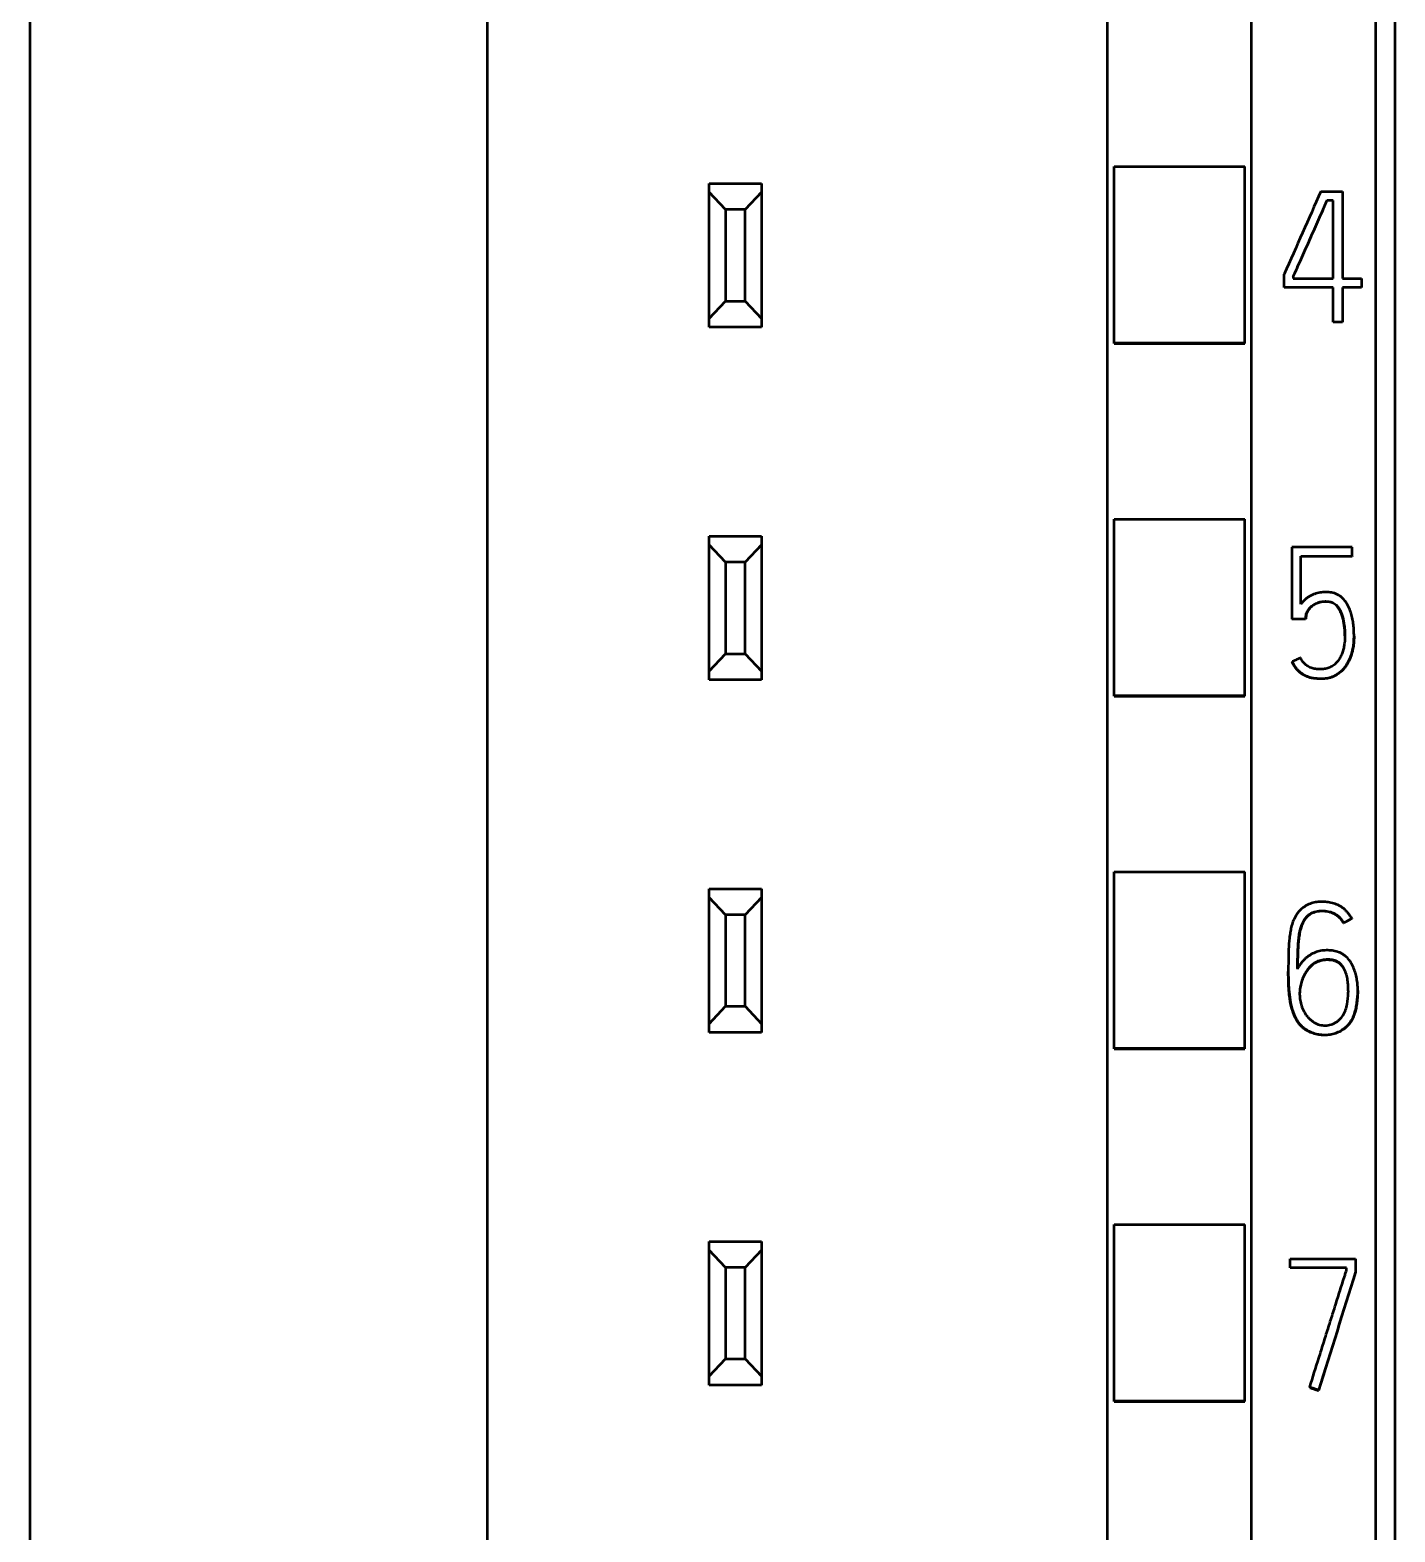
# Model space of a CAD drawing. Header units: millimetres. Extents: x 0 to 594, y 0 to 420.
# Drawn here: x 144.96 to 165.86, y 260.18 to 283.18 of the extents above; entities that cross this region are included whole.
import ezdxf

# ---------------------------------------------------------------- set-up
doc = ezdxf.new("R2010")
doc.units = ezdxf.units.MM
doc.layers.add('1', color=7, linetype='Continuous')

msp = doc.modelspace()

# ---------------------------------------------------------------- linework, layer by layer
at = {"layer": '1', "color": 7, "linetype": 'Continuous', "lineweight": 50}
for p, q in [((165.861, 360.313), (165.861, 246.895)), ((161.461, 249.217), (161.461, 358.032)), ((144.961, 251.932), (144.961, 352.832)), ((151.961, 352.832), (151.961, 251.932)), ((163.661, 293.382), (163.661, 229.427)), ((165.561, 293.382), (165.561, 229.427)), ((161.561, 278.393), (161.561, 281.095)), ((161.561, 281.095), (163.561, 281.095)), ((163.561, 278.393), (163.561, 281.095)), ((155.361, 280.832), (156.161, 280.832)), ((155.361, 280.699), (155.361, 280.832)), ((156.161, 280.832), (156.161, 280.699)), ((155.361, 278.766), (155.361, 280.699)), ((155.611, 280.432), (155.361, 280.699)), ((156.161, 280.699), (155.911, 280.432)), ((156.161, 280.699), (156.161, 278.766)), ((164.727, 280.71), (165.057, 280.71)), ((165.057, 280.71), (165.057, 279.38)), ((155.611, 280.432), (155.611, 279.032)), ((155.911, 280.432), (155.611, 280.432)), ((155.911, 279.032), (155.911, 280.432)), ((164.915, 280.572), (164.818, 280.572)), ((164.915, 279.38), (164.915, 280.572)), ((164.167, 279.241), (164.167, 279.446)), ((164.915, 279.241), (164.167, 279.241)), ((164.305, 279.416), (164.305, 279.38)), ((164.305, 279.38), (164.915, 279.38)), ((164.915, 278.711), (164.915, 279.241)), ((165.057, 279.38), (165.351, 279.38)), ((165.057, 279.241), (165.057, 278.711)), ((165.351, 279.241), (165.057, 279.241)), ((165.351, 279.38), (165.351, 279.241)), ((155.361, 278.766), (155.611, 279.032)), ((155.611, 279.032), (155.911, 279.032)), ((155.911, 279.032), (156.161, 278.766)), ((155.361, 278.632), (155.361, 278.766)), ((156.161, 278.766), (156.161, 278.632)), ((156.161, 278.632), (155.361, 278.632)), ((165.057, 278.711), (164.915, 278.711)), ((161.561, 278.382), (161.561, 278.393)), ((161.561, 278.393), (163.561, 278.393)), ((161.561, 278.382), (163.561, 278.382)), ((163.561, 278.382), (163.561, 278.393)), ((161.561, 272.992), (161.561, 275.693)), ((161.561, 275.693), (163.561, 275.693)), ((163.561, 272.992), (163.561, 275.693)), ((155.361, 275.432), (156.161, 275.432)), ((155.361, 275.299), (155.361, 275.432)), ((156.161, 275.432), (156.161, 275.299)), ((155.361, 273.366), (155.361, 275.299)), ((155.611, 275.032), (155.361, 275.299)), ((156.161, 275.299), (155.911, 275.032)), ((156.161, 275.299), (156.161, 273.366)), ((164.283, 275.265), (164.283, 274.167)), ((165.207, 275.265), (164.283, 275.265)), ((164.422, 274.389), (164.422, 275.127)), ((164.422, 275.127), (165.207, 275.127)), ((165.207, 275.127), (165.207, 275.265)), ((165.207, 275.127), (165.207, 275.121)), ((155.611, 275.032), (155.611, 273.632)), ((155.911, 275.032), (155.611, 275.032)), ((155.911, 273.632), (155.911, 275.032)), ((164.283, 274.167), (164.283, 274.161)), ((164.283, 274.167), (164.494, 274.167)), ((164.494, 274.167), (164.494, 274.161)), ((165.235, 273.902), (165.235, 273.908)), ((155.361, 273.366), (155.611, 273.632)), ((155.611, 273.632), (155.911, 273.632)), ((155.911, 273.632), (156.161, 273.366)), ((164.289, 273.51), (164.289, 273.504)), ((155.361, 273.232), (155.361, 273.366)), ((156.161, 273.366), (156.161, 273.232)), ((156.161, 273.232), (155.361, 273.232)), ((161.561, 272.982), (161.561, 272.992)), ((161.561, 272.992), (163.561, 272.992)), ((161.561, 272.982), (163.561, 272.982)), ((163.561, 272.982), (163.561, 272.992)), ((161.561, 267.59), (161.561, 270.291)), ((161.561, 270.291), (163.561, 270.291)), ((163.561, 267.59), (163.561, 270.291)), ((155.361, 270.032), (156.161, 270.032)), ((155.361, 269.899), (155.361, 270.032)), ((156.161, 270.032), (156.161, 269.899)), ((155.361, 267.966), (155.361, 269.899)), ((155.611, 269.632), (155.361, 269.899)), ((156.161, 269.899), (155.911, 269.632)), ((156.161, 269.899), (156.161, 267.966)), ((155.911, 269.632), (155.611, 269.632)), ((155.611, 269.632), (155.611, 268.232)), ((155.911, 268.232), (155.911, 269.632)), ((165.2, 269.578), (165.2, 269.572)), ((165.072, 269.511), (165.072, 269.505)), ((164.228, 268.771), (164.228, 268.765)), ((165.292, 268.471), (165.292, 268.477)), ((155.361, 267.966), (155.611, 268.232)), ((155.611, 268.232), (155.911, 268.232)), ((155.911, 268.232), (156.161, 267.966)), ((155.361, 267.832), (155.361, 267.966)), ((156.161, 267.966), (156.161, 267.832)), ((156.161, 267.832), (155.361, 267.832)), ((161.561, 267.582), (161.561, 267.59)), ((161.561, 267.59), (163.561, 267.59)), ((161.561, 267.582), (163.561, 267.582)), ((163.561, 267.582), (163.561, 267.59)), ((161.561, 262.189), (161.561, 264.89)), ((161.561, 264.89), (163.561, 264.89)), ((163.561, 262.189), (163.561, 264.89)), ((155.361, 264.632), (156.161, 264.632)), ((155.361, 264.499), (155.361, 264.632)), ((155.611, 264.232), (155.361, 264.499)), ((155.361, 262.566), (155.361, 264.499)), ((156.161, 264.499), (155.911, 264.232)), ((156.161, 264.632), (156.161, 264.499)), ((156.161, 264.499), (156.161, 262.566)), ((164.259, 264.225), (164.259, 264.367)), ((164.259, 264.367), (165.258, 264.367)), ((165.258, 264.367), (165.258, 264.164)), ((155.911, 264.232), (155.611, 264.232)), ((155.611, 264.232), (155.611, 262.832)), ((155.911, 262.832), (155.911, 264.232)), ((165.119, 264.225), (164.259, 264.225)), ((165.119, 264.186), (165.119, 264.225)), ((165.258, 264.164), (165.258, 264.158)), ((155.361, 262.566), (155.611, 262.832)), ((155.611, 262.832), (155.911, 262.832)), ((155.911, 262.832), (156.161, 262.566)), ((155.361, 262.432), (155.361, 262.566)), ((156.161, 262.432), (155.361, 262.432)), ((156.161, 262.566), (156.161, 262.432)), ((164.556, 262.399), (164.556, 262.393)), ((164.689, 262.355), (164.689, 262.348)), ((161.561, 262.182), (161.561, 262.189)), ((161.561, 262.189), (163.561, 262.189)), ((161.561, 262.182), (163.561, 262.182)), ((163.561, 262.182), (163.561, 262.189))]:
    msp.add_line(p, q, dxfattribs=at)
for centre, major_axis, ratio, start_param, end_param in [((174.388, 240.775), (441.664, 998.306), 0.022905, 1.540918, 1.542185), ((177.471, 240.406), (315.562, 1005.234), 0.017816, 1.552753, 1.554553), ((177.302, 240.722), (313.38, 998.269), 0.017694, 1.552872, 1.554685)]:
    msp.add_ellipse(centre, major_axis=major_axis, ratio=ratio, start_param=start_param, end_param=end_param, dxfattribs=at)
for points, knots in [([(164.818, 280.572), (164.808, 280.548), (164.797, 280.523), (164.776, 280.475), (164.766, 280.451), (164.734, 280.379), (164.713, 280.33), (164.67, 280.234), (164.649, 280.186), (164.606, 280.089), (164.585, 280.041), (164.542, 279.945), (164.52, 279.897), (164.477, 279.801), (164.456, 279.752), (164.413, 279.656), (164.392, 279.608), (164.36, 279.536), (164.349, 279.512), (164.332, 279.476), (164.327, 279.464), (164.316, 279.44), (164.311, 279.428), (164.305, 279.416)], [0, 0, 0, 0, 0.0625, 0.0625, 0.125, 0.125, 0.25, 0.25, 0.375, 0.375, 0.5, 0.5, 0.625, 0.625, 0.75, 0.75, 0.875, 0.875, 0.9375, 0.9375, 0.96875, 0.96875, 1, 1, 1, 1]), ([(164.305, 279.409), (164.311, 279.421), (164.316, 279.433), (164.327, 279.457), (164.332, 279.469), (164.349, 279.505), (164.36, 279.53), (164.392, 279.602), (164.413, 279.65), (164.456, 279.746), (164.477, 279.794), (164.52, 279.891), (164.542, 279.939), (164.585, 280.035), (164.606, 280.083), (164.649, 280.18), (164.67, 280.228), (164.713, 280.324), (164.734, 280.373), (164.766, 280.445), (164.776, 280.469), (164.797, 280.517), (164.808, 280.541), (164.818, 280.566)], [0, 0, 0, 0, 0.03125, 0.03125, 0.0625, 0.0625, 0.125, 0.125, 0.25, 0.25, 0.375, 0.375, 0.5, 0.5, 0.625, 0.625, 0.75, 0.75, 0.875, 0.875, 0.9375, 0.9375, 1, 1, 1, 1]), ([(164.289, 273.51), (164.301, 273.483), (164.314, 273.458), (164.339, 273.422), (164.347, 273.41), (164.366, 273.388), (164.376, 273.377), (164.398, 273.358), (164.409, 273.349), (164.432, 273.331), (164.444, 273.323), (164.469, 273.308), (164.482, 273.301), (164.508, 273.289), (164.522, 273.284), (164.55, 273.275), (164.564, 273.271), (164.592, 273.264), (164.606, 273.261), (164.635, 273.257), (164.65, 273.256), (164.672, 273.254), (164.679, 273.254), (164.694, 273.253), (164.701, 273.253), (164.723, 273.252), (164.738, 273.252), (164.767, 273.253), (164.781, 273.254), (164.811, 273.257), (164.825, 273.259), (164.854, 273.266), (164.868, 273.269), (164.91, 273.283), (164.937, 273.295), (164.975, 273.317), (164.988, 273.325), (165.012, 273.342), (165.023, 273.351), (165.045, 273.37), (165.056, 273.38), (165.076, 273.402), (165.085, 273.413), (165.112, 273.448), (165.128, 273.473), (165.149, 273.511), (165.156, 273.524), (165.168, 273.551), (165.174, 273.565), (165.19, 273.606), (165.199, 273.633), (165.214, 273.69), (165.22, 273.718), (165.226, 273.762), (165.228, 273.776), (165.231, 273.805), (165.232, 273.82), (165.234, 273.864), (165.235, 273.893), (165.234, 273.952), (165.232, 274.01), (165.226, 274.068), (165.219, 274.126), (165.214, 274.155), (165.204, 274.198), (165.201, 274.212), (165.193, 274.24), (165.189, 274.255), (165.175, 274.296), (165.165, 274.324), (165.145, 274.363), (165.138, 274.377), (165.123, 274.402), (165.115, 274.414), (165.09, 274.45), (165.071, 274.472), (165.026, 274.511), (165.001, 274.527), (164.962, 274.547), (164.948, 274.552), (164.92, 274.562), (164.905, 274.565), (164.877, 274.571), (164.862, 274.572), (164.832, 274.575), (164.818, 274.575), (164.788, 274.575), (164.774, 274.574), (164.744, 274.572), (164.73, 274.57), (164.701, 274.565), (164.687, 274.562), (164.658, 274.555), (164.644, 274.551), (164.616, 274.541), (164.602, 274.536), (164.576, 274.523), (164.563, 274.516), (164.537, 274.501), (164.525, 274.493), (164.501, 274.475), (164.49, 274.465), (164.469, 274.445), (164.459, 274.435), (164.439, 274.413), (164.43, 274.401), (164.422, 274.389)], [0, 0, 0, 0, 0.03125, 0.03125, 0.046875, 0.046875, 0.0625, 0.0625, 0.078125, 0.078125, 0.09375, 0.09375, 0.109375, 0.109375, 0.125, 0.125, 0.140625, 0.140625, 0.15625, 0.15625, 0.171875, 0.171875, 0.179687, 0.179687, 0.1875, 0.1875, 0.203125, 0.203125, 0.21875, 0.21875, 0.234375, 0.234375, 0.25, 0.25, 0.28125, 0.28125, 0.296875, 0.296875, 0.3125, 0.3125, 0.328125, 0.328125, 0.34375, 0.34375, 0.375, 0.375, 0.390625, 0.390625, 0.40625, 0.40625, 0.4375, 0.4375, 0.46875, 0.46875, 0.484375, 0.484375, 0.5, 0.5, 0.53125, 0.53125, 0.5625, 0.59375, 0.59375, 0.625, 0.625, 0.640625, 0.640625, 0.65625, 0.65625, 0.6875, 0.6875, 0.703125, 0.703125, 0.71875, 0.71875, 0.75, 0.75, 0.78125, 0.78125, 0.796875, 0.796875, 0.8125, 0.8125, 0.828125, 0.828125, 0.84375, 0.84375, 0.859375, 0.859375, 0.875, 0.875, 0.890625, 0.890625, 0.90625, 0.90625, 0.921875, 0.921875, 0.9375, 0.9375, 0.953125, 0.953125, 0.96875, 0.96875, 0.984375, 0.984375, 1, 1, 1, 1]), ([(164.494, 274.167), (164.495, 274.19), (164.498, 274.213), (164.507, 274.247), (164.51, 274.258), (164.52, 274.279), (164.525, 274.289), (164.537, 274.309), (164.544, 274.318), (164.559, 274.336), (164.567, 274.344), (164.584, 274.36), (164.593, 274.367), (164.612, 274.381), (164.622, 274.387), (164.642, 274.398), (164.652, 274.403), (164.673, 274.412), (164.684, 274.416), (164.718, 274.426), (164.74, 274.43), (164.775, 274.433), (164.786, 274.434), (164.809, 274.434), (164.821, 274.433), (164.844, 274.431), (164.855, 274.429), (164.872, 274.426), (164.878, 274.424), (164.889, 274.421), (164.895, 274.419), (164.911, 274.413), (164.921, 274.408), (164.941, 274.396), (164.951, 274.389), (164.968, 274.373), (164.976, 274.365), (164.99, 274.347), (164.997, 274.337), (165.016, 274.308), (165.026, 274.287), (165.044, 274.245), (165.051, 274.223), (165.071, 274.157), (165.08, 274.112), (165.089, 274.043), (165.091, 274.021), (165.093, 273.975), (165.094, 273.951), (165.095, 273.882), (165.094, 273.837), (165.085, 273.769), (165.081, 273.746), (165.074, 273.712), (165.071, 273.701), (165.065, 273.679), (165.062, 273.667), (165.05, 273.635), (165.042, 273.613), (165.026, 273.582), (165.021, 273.572), (165.009, 273.552), (165.002, 273.542), (164.982, 273.514), (164.967, 273.496), (164.943, 273.472), (164.934, 273.465), (164.916, 273.45), (164.906, 273.443), (164.886, 273.431), (164.876, 273.426), (164.855, 273.416), (164.844, 273.412), (164.811, 273.402), (164.788, 273.398), (164.753, 273.394), (164.742, 273.394), (164.718, 273.393), (164.707, 273.393), (164.672, 273.394), (164.649, 273.397), (164.615, 273.404), (164.604, 273.407), (164.582, 273.414), (164.571, 273.418), (164.539, 273.432), (164.519, 273.444), (164.492, 273.466), (164.483, 273.474), (164.466, 273.49), (164.451, 273.508), (164.438, 273.527), (164.426, 273.547), (164.421, 273.557), (164.416, 273.568)], [0, 0, 0, 0, 0.03125, 0.03125, 0.046875, 0.046875, 0.0625, 0.0625, 0.078125, 0.078125, 0.09375, 0.09375, 0.109375, 0.109375, 0.125, 0.125, 0.140625, 0.140625, 0.15625, 0.15625, 0.1875, 0.1875, 0.203125, 0.203125, 0.21875, 0.21875, 0.234375, 0.234375, 0.242187, 0.242187, 0.25, 0.25, 0.265625, 0.265625, 0.28125, 0.28125, 0.296875, 0.296875, 0.3125, 0.3125, 0.34375, 0.34375, 0.375, 0.375, 0.4375, 0.4375, 0.46875, 0.46875, 0.5, 0.5, 0.5625, 0.5625, 0.59375, 0.59375, 0.609375, 0.609375, 0.625, 0.625, 0.65625, 0.65625, 0.671875, 0.671875, 0.6875, 0.6875, 0.71875, 0.71875, 0.734375, 0.734375, 0.75, 0.75, 0.765625, 0.765625, 0.78125, 0.78125, 0.8125, 0.8125, 0.828125, 0.828125, 0.84375, 0.84375, 0.875, 0.875, 0.890625, 0.890625, 0.90625, 0.90625, 0.9375, 0.9375, 0.953125, 0.953125, 0.96875, 0.984375, 0.984375, 1, 1, 1, 1]), ([(165.095, 273.904), (165.095, 273.91), (165.095, 273.916), (165.094, 273.944), (165.094, 273.967), (165.091, 274.013), (165.089, 274.036), (165.083, 274.081), (165.079, 274.104), (165.07, 274.149), (165.065, 274.172), (165.055, 274.205), (165.051, 274.216), (165.044, 274.238), (165.039, 274.249), (165.026, 274.281), (165.016, 274.301), (164.997, 274.331), (164.991, 274.34), (164.976, 274.358), (164.968, 274.367), (164.951, 274.382), (164.942, 274.389), (164.922, 274.402), (164.911, 274.407), (164.89, 274.415), (164.879, 274.418), (164.856, 274.423), (164.844, 274.425), (164.821, 274.427), (164.81, 274.427), (164.787, 274.427), (164.775, 274.427), (164.752, 274.425), (164.741, 274.424), (164.718, 274.419), (164.696, 274.414), (164.674, 274.406), (164.653, 274.397), (164.642, 274.392), (164.612, 274.375), (164.593, 274.362), (164.568, 274.339), (164.56, 274.33), (164.544, 274.312), (164.538, 274.303), (164.525, 274.284), (164.52, 274.273), (164.511, 274.252), (164.507, 274.241), (164.501, 274.219), (164.499, 274.207), (164.495, 274.184), (164.494, 274.173), (164.494, 274.161)], [0, 0, 0, 0, 0.015899, 0.015899, 0.077406, 0.077406, 0.138912, 0.138912, 0.200418, 0.200418, 0.261925, 0.261925, 0.292678, 0.292678, 0.323431, 0.323431, 0.384937, 0.384937, 0.41569, 0.41569, 0.446443, 0.446443, 0.477197, 0.477197, 0.50795, 0.50795, 0.538703, 0.538703, 0.569456, 0.569456, 0.600209, 0.600209, 0.630962, 0.630962, 0.661715, 0.661715, 0.692469, 0.723222, 0.723222, 0.753975, 0.753975, 0.815481, 0.815481, 0.846234, 0.846234, 0.876987, 0.876987, 0.907741, 0.907741, 0.938494, 0.938494, 0.969247, 0.969247, 1, 1, 1, 1]), ([(165.235, 273.902), (165.235, 273.88), (165.234, 273.859), (165.232, 273.809), (165.229, 273.78), (165.223, 273.736), (165.221, 273.722), (165.215, 273.693), (165.212, 273.679), (165.202, 273.636), (165.193, 273.608), (165.172, 273.553), (165.16, 273.526), (165.132, 273.474), (165.117, 273.449), (165.091, 273.414), (165.081, 273.403), (165.062, 273.381), (165.052, 273.37), (165.019, 273.34), (164.995, 273.323), (164.958, 273.3), (164.945, 273.293), (164.918, 273.281), (164.904, 273.275), (164.862, 273.261), (164.834, 273.254), (164.79, 273.248), (164.775, 273.247), (164.746, 273.246), (164.731, 273.246), (164.702, 273.247), (164.687, 273.247), (164.658, 273.249), (164.643, 273.25), (164.614, 273.253), (164.6, 273.256), (164.571, 273.262), (164.556, 273.266), (164.528, 273.275), (164.515, 273.281), (164.488, 273.292), (164.475, 273.299), (164.449, 273.314), (164.436, 273.322), (164.412, 273.34), (164.401, 273.349), (164.379, 273.368), (164.369, 273.379), (164.349, 273.401), (164.34, 273.413), (164.315, 273.45), (164.301, 273.477), (164.289, 273.504)], [0, 0, 0, 0, 0.044434, 0.044434, 0.104157, 0.104157, 0.134018, 0.134018, 0.16388, 0.16388, 0.223602, 0.223602, 0.283325, 0.283325, 0.343048, 0.343048, 0.37291, 0.37291, 0.402771, 0.402771, 0.462494, 0.462494, 0.492355, 0.492355, 0.522217, 0.522217, 0.58194, 0.58194, 0.611801, 0.611801, 0.641663, 0.641663, 0.671524, 0.671524, 0.701386, 0.701386, 0.731247, 0.731247, 0.761108, 0.761108, 0.79097, 0.79097, 0.820831, 0.820831, 0.850693, 0.850693, 0.880554, 0.880554, 0.910416, 0.910416, 0.940277, 0.940277, 1, 1, 1, 1]), ([(165.2, 269.578), (165.185, 269.603), (165.169, 269.627), (165.143, 269.661), (165.133, 269.672), (165.114, 269.694), (165.103, 269.704), (165.071, 269.733), (165.048, 269.75), (165.01, 269.772), (164.998, 269.778), (164.971, 269.79), (164.957, 269.796), (164.917, 269.81), (164.889, 269.817), (164.846, 269.825), (164.832, 269.827), (164.803, 269.831), (164.789, 269.832), (164.745, 269.834), (164.716, 269.834), (164.673, 269.83), (164.659, 269.828), (164.631, 269.823), (164.616, 269.82), (164.574, 269.809), (164.547, 269.799), (164.509, 269.779), (164.496, 269.772), (164.472, 269.756), (164.46, 269.747), (164.426, 269.72), (164.405, 269.7), (164.377, 269.667), (164.368, 269.656), (164.351, 269.632), (164.343, 269.62), (164.322, 269.582), (164.31, 269.556), (164.289, 269.501), (164.281, 269.474), (164.267, 269.418), (164.262, 269.39), (164.253, 269.333), (164.249, 269.305), (164.24, 269.219), (164.236, 269.162), (164.231, 269.047), (164.23, 268.989), (164.228, 268.817), (164.227, 268.701), (164.233, 268.558), (164.234, 268.529), (164.238, 268.472), (164.241, 268.444), (164.25, 268.358), (164.259, 268.301), (164.276, 268.231), (164.279, 268.217), (164.287, 268.189), (164.291, 268.175), (164.305, 268.134), (164.316, 268.107), (164.334, 268.068), (164.34, 268.055), (164.354, 268.029), (164.362, 268.017), (164.386, 267.98), (164.404, 267.957), (164.434, 267.926), (164.445, 267.916), (164.467, 267.898), (164.479, 267.889), (164.515, 267.865), (164.541, 267.852), (164.581, 267.834), (164.595, 267.829), (164.622, 267.82), (164.636, 267.816), (164.678, 267.806), (164.707, 267.801), (164.75, 267.797), (164.765, 267.796), (164.794, 267.796), (164.809, 267.796), (164.852, 267.799), (164.88, 267.804), (164.922, 267.814), (164.936, 267.818), (164.964, 267.828), (164.977, 267.833), (165.017, 267.851), (165.042, 267.865), (165.078, 267.89), (165.09, 267.898), (165.112, 267.917), (165.123, 267.927), (165.154, 267.958), (165.172, 267.98), (165.195, 268.017), (165.203, 268.029), (165.216, 268.055), (165.222, 268.069), (165.239, 268.109), (165.247, 268.136), (165.258, 268.178), (165.262, 268.193), (165.268, 268.221), (165.27, 268.235), (165.277, 268.278), (165.281, 268.307), (165.29, 268.393), (165.293, 268.451), (165.291, 268.537), (165.289, 268.565), (165.282, 268.623), (165.277, 268.652), (165.265, 268.709), (165.258, 268.737), (165.239, 268.793), (165.229, 268.82), (165.204, 268.873), (165.19, 268.899), (165.157, 268.947), (165.138, 268.969), (165.106, 268.999), (165.094, 269.008), (165.07, 269.025), (165.058, 269.033), (165.032, 269.047), (165.018, 269.053), (164.991, 269.063), (164.977, 269.068), (164.935, 269.079), (164.906, 269.084), (164.862, 269.088), (164.847, 269.089), (164.818, 269.09), (164.803, 269.089), (164.759, 269.087), (164.73, 269.083), (164.687, 269.073), (164.673, 269.069), (164.645, 269.06), (164.632, 269.054), (164.592, 269.037), (164.567, 269.022), (164.531, 268.997), (164.519, 268.988), (164.496, 268.97), (164.485, 268.96), (164.454, 268.93), (164.435, 268.908), (164.4, 268.86), (164.384, 268.835), (164.37, 268.809)], [0, 0, 0, 0, 0.015625, 0.015625, 0.023438, 0.023438, 0.03125, 0.03125, 0.046875, 0.046875, 0.054688, 0.054688, 0.0625, 0.0625, 0.078125, 0.078125, 0.085938, 0.085938, 0.09375, 0.09375, 0.109375, 0.109375, 0.117188, 0.117188, 0.125, 0.125, 0.140625, 0.140625, 0.148438, 0.148438, 0.15625, 0.15625, 0.171875, 0.171875, 0.179688, 0.179688, 0.1875, 0.1875, 0.203125, 0.203125, 0.21875, 0.21875, 0.234375, 0.234375, 0.25, 0.25, 0.28125, 0.28125, 0.3125, 0.3125, 0.375, 0.375, 0.390625, 0.390625, 0.40625, 0.40625, 0.4375, 0.4375, 0.445313, 0.445313, 0.453125, 0.453125, 0.46875, 0.46875, 0.476563, 0.476563, 0.484375, 0.484375, 0.5, 0.5, 0.507813, 0.507813, 0.515625, 0.515625, 0.53125, 0.53125, 0.539063, 0.539063, 0.546875, 0.546875, 0.5625, 0.5625, 0.570313, 0.570313, 0.578125, 0.578125, 0.59375, 0.59375, 0.601563, 0.601563, 0.609375, 0.609375, 0.625, 0.625, 0.632813, 0.632813, 0.640625, 0.640625, 0.65625, 0.65625, 0.664063, 0.664063, 0.671875, 0.671875, 0.6875, 0.6875, 0.695313, 0.695313, 0.703125, 0.703125, 0.71875, 0.71875, 0.75, 0.75, 0.765625, 0.765625, 0.78125, 0.78125, 0.796875, 0.796875, 0.8125, 0.8125, 0.828125, 0.828125, 0.84375, 0.84375, 0.851563, 0.851563, 0.859375, 0.859375, 0.867188, 0.867188, 0.875, 0.875, 0.890625, 0.890625, 0.898438, 0.898438, 0.90625, 0.90625, 0.921875, 0.921875, 0.929688, 0.929688, 0.9375, 0.9375, 0.953125, 0.953125, 0.960938, 0.960938, 0.96875, 0.96875, 0.984375, 0.984375, 1, 1, 1, 1]), ([(164.37, 268.809), (164.37, 268.87), (164.371, 268.931), (164.373, 269.023), (164.374, 269.053), (164.376, 269.114), (164.378, 269.145), (164.381, 269.206), (164.384, 269.236), (164.391, 269.297), (164.395, 269.327), (164.404, 269.372), (164.407, 269.387), (164.415, 269.417), (164.419, 269.432), (164.433, 269.476), (164.445, 269.505), (164.463, 269.539), (164.467, 269.546), (164.475, 269.559), (164.479, 269.565), (164.493, 269.584), (164.503, 269.596), (164.519, 269.613), (164.524, 269.618), (164.536, 269.629), (164.542, 269.634), (164.561, 269.647), (164.574, 269.655), (164.595, 269.665), (164.602, 269.668), (164.617, 269.674), (164.624, 269.676), (164.647, 269.683), (164.662, 269.686), (164.693, 269.691), (164.708, 269.693), (164.739, 269.694), (164.754, 269.694), (164.785, 269.693), (164.801, 269.692), (164.831, 269.688), (164.854, 269.684), (164.876, 269.677), (164.891, 269.672), (164.898, 269.669), (164.92, 269.66), (164.934, 269.653), (164.961, 269.638), (164.973, 269.629), (164.992, 269.615), (164.998, 269.61), (165.009, 269.599), (165.015, 269.593), (165.03, 269.576), (165.04, 269.564), (165.057, 269.539), (165.065, 269.525), (165.072, 269.511)], [0, 0, 0, 0, 0.125, 0.125, 0.1875, 0.1875, 0.25, 0.25, 0.3125, 0.3125, 0.375, 0.375, 0.40625, 0.40625, 0.4375, 0.4375, 0.5, 0.5, 0.515625, 0.515625, 0.53125, 0.53125, 0.5625, 0.5625, 0.578125, 0.578125, 0.59375, 0.59375, 0.625, 0.625, 0.640625, 0.640625, 0.65625, 0.65625, 0.6875, 0.6875, 0.71875, 0.71875, 0.75, 0.75, 0.78125, 0.78125, 0.8125, 0.828125, 0.828125, 0.84375, 0.84375, 0.875, 0.875, 0.90625, 0.90625, 0.921875, 0.921875, 0.9375, 0.9375, 0.96875, 0.96875, 1, 1, 1, 1]), ([(165.072, 269.505), (165.058, 269.533), (165.041, 269.558), (165.015, 269.586), (165.01, 269.592), (164.998, 269.603), (164.993, 269.608), (164.974, 269.622), (164.949, 269.64), (164.921, 269.653), (164.893, 269.665), (164.878, 269.67), (164.848, 269.678), (164.833, 269.682), (164.802, 269.686), (164.787, 269.687), (164.74, 269.689), (164.71, 269.687), (164.664, 269.68), (164.649, 269.677), (164.619, 269.669), (164.604, 269.663), (164.583, 269.653), (164.577, 269.65), (164.563, 269.642), (164.557, 269.638), (164.538, 269.624), (164.52, 269.609), (164.505, 269.592), (164.495, 269.58), (164.49, 269.574), (164.476, 269.555), (164.468, 269.542), (164.453, 269.515), (164.447, 269.501), (164.435, 269.472), (164.429, 269.458), (164.415, 269.413), (164.408, 269.384), (164.396, 269.324), (164.391, 269.293), (164.384, 269.233), (164.382, 269.202), (164.378, 269.141), (164.376, 269.11), (164.374, 269.049), (164.373, 269.018), (164.371, 268.926), (164.37, 268.864), (164.37, 268.803)], [0, 0, 0, 0, 0.0625, 0.0625, 0.078125, 0.078125, 0.09375, 0.09375, 0.125, 0.15625, 0.15625, 0.1875, 0.1875, 0.21875, 0.21875, 0.25, 0.25, 0.3125, 0.3125, 0.34375, 0.34375, 0.375, 0.375, 0.390625, 0.390625, 0.40625, 0.40625, 0.4375, 0.453125, 0.453125, 0.46875, 0.46875, 0.5, 0.5, 0.53125, 0.53125, 0.5625, 0.5625, 0.625, 0.625, 0.6875, 0.6875, 0.75, 0.75, 0.8125, 0.8125, 0.875, 0.875, 1, 1, 1, 1]), ([(164.643, 268.903), (164.669, 268.918), (164.696, 268.928), (164.739, 268.939), (164.754, 268.942), (164.783, 268.946), (164.812, 268.948), (164.842, 268.948), (164.871, 268.946), (164.886, 268.945), (164.915, 268.94), (164.929, 268.936), (164.957, 268.927), (164.971, 268.921), (164.997, 268.907), (165.009, 268.898), (165.031, 268.879), (165.041, 268.868), (165.059, 268.845), (165.068, 268.833), (165.083, 268.808), (165.089, 268.795), (165.107, 268.754), (165.117, 268.727), (165.127, 268.684), (165.13, 268.67), (165.136, 268.641), (165.138, 268.626), (165.143, 268.583), (165.145, 268.554), (165.147, 268.495), (165.148, 268.466), (165.146, 268.379), (165.141, 268.321), (165.123, 268.235), (165.116, 268.206), (165.101, 268.165), (165.095, 268.151), (165.083, 268.124), (165.076, 268.111), (165.052, 268.074), (165.034, 268.051), (165.008, 268.025), (165.002, 268.02), (164.991, 268.011), (164.985, 268.006), (164.968, 267.993), (164.956, 267.985), (164.93, 267.971), (164.917, 267.965), (164.889, 267.954), (164.861, 267.946), (164.832, 267.941), (164.802, 267.939), (164.788, 267.939), (164.758, 267.94), (164.744, 267.942), (164.715, 267.947), (164.701, 267.951), (164.658, 267.965), (164.632, 267.979), (164.596, 268.004), (164.584, 268.013), (164.562, 268.032), (164.54, 268.052), (164.521, 268.074), (164.503, 268.097), (164.494, 268.109), (164.47, 268.146), (164.456, 268.171), (164.439, 268.212), (164.434, 268.226), (164.425, 268.254), (164.421, 268.268), (164.411, 268.311), (164.407, 268.34), (164.403, 268.383), (164.402, 268.398), (164.402, 268.427), (164.402, 268.442), (164.404, 268.486), (164.408, 268.515), (164.419, 268.572), (164.426, 268.601), (164.44, 268.642), (164.446, 268.656), (164.457, 268.683), (164.463, 268.696), (164.483, 268.735), (164.499, 268.76), (164.524, 268.795), (164.533, 268.807), (164.552, 268.829), (164.562, 268.84), (164.594, 268.871), (164.617, 268.889), (164.643, 268.903)], [0, 0, 0, 0, 0.03125, 0.03125, 0.046875, 0.046875, 0.0625, 0.078125, 0.078125, 0.09375, 0.09375, 0.109375, 0.109375, 0.125, 0.125, 0.140625, 0.140625, 0.15625, 0.15625, 0.171875, 0.171875, 0.1875, 0.1875, 0.21875, 0.21875, 0.234375, 0.234375, 0.25, 0.25, 0.28125, 0.28125, 0.3125, 0.3125, 0.375, 0.375, 0.40625, 0.40625, 0.421875, 0.421875, 0.4375, 0.4375, 0.46875, 0.46875, 0.476563, 0.476563, 0.484375, 0.484375, 0.5, 0.5, 0.515625, 0.515625, 0.53125, 0.546875, 0.546875, 0.5625, 0.5625, 0.578125, 0.578125, 0.59375, 0.59375, 0.625, 0.625, 0.640625, 0.640625, 0.65625, 0.671875, 0.671875, 0.6875, 0.6875, 0.71875, 0.71875, 0.734375, 0.734375, 0.75, 0.75, 0.78125, 0.78125, 0.796875, 0.796875, 0.8125, 0.8125, 0.84375, 0.84375, 0.875, 0.875, 0.890625, 0.890625, 0.90625, 0.90625, 0.9375, 0.9375, 0.953125, 0.953125, 0.96875, 0.96875, 1, 1, 1, 1]), ([(164.643, 268.897), (164.617, 268.882), (164.594, 268.864), (164.563, 268.834), (164.553, 268.823), (164.533, 268.801), (164.524, 268.789), (164.499, 268.754), (164.483, 268.729), (164.463, 268.69), (164.457, 268.677), (164.446, 268.65), (164.44, 268.636), (164.426, 268.594), (164.419, 268.566), (164.411, 268.523), (164.408, 268.509), (164.405, 268.479), (164.404, 268.465), (164.402, 268.439), (164.402, 268.429), (164.402, 268.418)], [0, 0, 0, 0, 0.157109, 0.157109, 0.235664, 0.235664, 0.314218, 0.314218, 0.471328, 0.471328, 0.549882, 0.549882, 0.628437, 0.628437, 0.785546, 0.785546, 0.864101, 0.864101, 0.942655, 0.942655, 1, 1, 1, 1]), ([(165.064, 268.832), (165.059, 268.839), (165.054, 268.845), (165.04, 268.863), (165.03, 268.874), (165.013, 268.888), (165.007, 268.893), (164.995, 268.901), (164.989, 268.905), (164.97, 268.915), (164.956, 268.921), (164.928, 268.93), (164.914, 268.934), (164.885, 268.939), (164.871, 268.94), (164.841, 268.942), (164.827, 268.942), (164.783, 268.94), (164.754, 268.937), (164.711, 268.926), (164.697, 268.921), (164.676, 268.913), (164.67, 268.91), (164.656, 268.904), (164.65, 268.901), (164.643, 268.897)], [0, 0, 0, 0, 0.053658, 0.053658, 0.148292, 0.148292, 0.195609, 0.195609, 0.242926, 0.242926, 0.33756, 0.33756, 0.432195, 0.432195, 0.526829, 0.526829, 0.621463, 0.621463, 0.810732, 0.810732, 0.905366, 0.905366, 0.952683, 0.952683, 1, 1, 1, 1]), ([(165.292, 268.472), (165.292, 268.425), (165.289, 268.379), (165.281, 268.304), (165.278, 268.276), (165.271, 268.233), (165.268, 268.219), (165.262, 268.19), (165.259, 268.176), (165.248, 268.133), (165.24, 268.106), (165.223, 268.065), (165.217, 268.052), (165.204, 268.026), (165.197, 268.013), (165.174, 267.976), (165.156, 267.954), (165.125, 267.923), (165.115, 267.913), (165.093, 267.894), (165.081, 267.885), (165.045, 267.86), (165.02, 267.846), (164.98, 267.828), (164.966, 267.823), (164.939, 267.813), (164.925, 267.809), (164.883, 267.798), (164.854, 267.794), (164.811, 267.79), (164.796, 267.79), (164.767, 267.79), (164.752, 267.791), (164.709, 267.795), (164.681, 267.799), (164.638, 267.81), (164.624, 267.814), (164.596, 267.823), (164.583, 267.828), (164.543, 267.844), (164.517, 267.858), (164.487, 267.877), (164.481, 267.881), (164.469, 267.89), (164.463, 267.895), (164.446, 267.908), (164.436, 267.918), (164.405, 267.949), (164.387, 267.972), (164.363, 268.008), (164.356, 268.021), (164.342, 268.046), (164.335, 268.059), (164.317, 268.098), (164.306, 268.125), (164.288, 268.18), (164.28, 268.208), (164.266, 268.264), (164.26, 268.293), (164.251, 268.35), (164.243, 268.407), (164.238, 268.464), (164.234, 268.522), (164.233, 268.55), (164.229, 268.641), (164.228, 268.703), (164.228, 268.765)], [0, 0, 0, 0, 0.061997, 0.061997, 0.100843, 0.100843, 0.120266, 0.120266, 0.139688, 0.139688, 0.178534, 0.178534, 0.197957, 0.197957, 0.217379, 0.217379, 0.256225, 0.256225, 0.275648, 0.275648, 0.295071, 0.295071, 0.333916, 0.333916, 0.353339, 0.353339, 0.372762, 0.372762, 0.411607, 0.411607, 0.43103, 0.43103, 0.450453, 0.450453, 0.489298, 0.489298, 0.508721, 0.508721, 0.528144, 0.528144, 0.566989, 0.566989, 0.5767, 0.5767, 0.586412, 0.586412, 0.605835, 0.605835, 0.64468, 0.64468, 0.664103, 0.664103, 0.683526, 0.683526, 0.722371, 0.722371, 0.761217, 0.761217, 0.800062, 0.800062, 0.838908, 0.877753, 0.877753, 0.916599, 0.916599, 1, 1, 1, 1]), ([(164.556, 262.399), (164.603, 262.548), (164.65, 262.697), (164.72, 262.921), (164.743, 262.995), (164.79, 263.144), (164.813, 263.219), (164.848, 263.33), (164.86, 263.368), (164.883, 263.442), (164.895, 263.479), (164.93, 263.591), (164.954, 263.666), (165, 263.815), (165.024, 263.889), (165.059, 264.001), (165.071, 264.038), (165.089, 264.094), (165.095, 264.112), (165.104, 264.14), (165.107, 264.15), (165.113, 264.168), (165.116, 264.177), (165.119, 264.186)], [0, 0, 0, 0, 0.25, 0.25, 0.375, 0.375, 0.5, 0.5, 0.5625, 0.5625, 0.625, 0.625, 0.75, 0.75, 0.875, 0.875, 0.9375, 0.9375, 0.96875, 0.96875, 0.984375, 0.984375, 1, 1, 1, 1])]:
    msp.add_open_spline(points, degree=3, knots=knots, dxfattribs=at)
for points, weights in [([(164.416, 273.568), (164.352, 273.539), (164.289, 273.51)], [0.50000004484, 0.49999995516, 0.50000004484]), ([(165.072, 269.511), (165.136, 269.544), (165.2, 269.578)], [0.500000005829, 0.499999994171, 0.500000005829]), ([(165.2, 269.572), (165.136, 269.538), (165.072, 269.505)], [0.49999999703, 0.50000000297, 0.49999999703]), ([(164.689, 262.355), (164.623, 262.377), (164.556, 262.399)], [0.499999995596, 0.500000004404, 0.499999995596]), ([(164.556, 262.393), (164.623, 262.371), (164.689, 262.348)], [0.499999557784, 0.500000442216, 0.499999557784])]:
    msp.add_rational_spline(points, weights, degree=2, dxfattribs=at)

doc.saveas('drawing.dxf')
